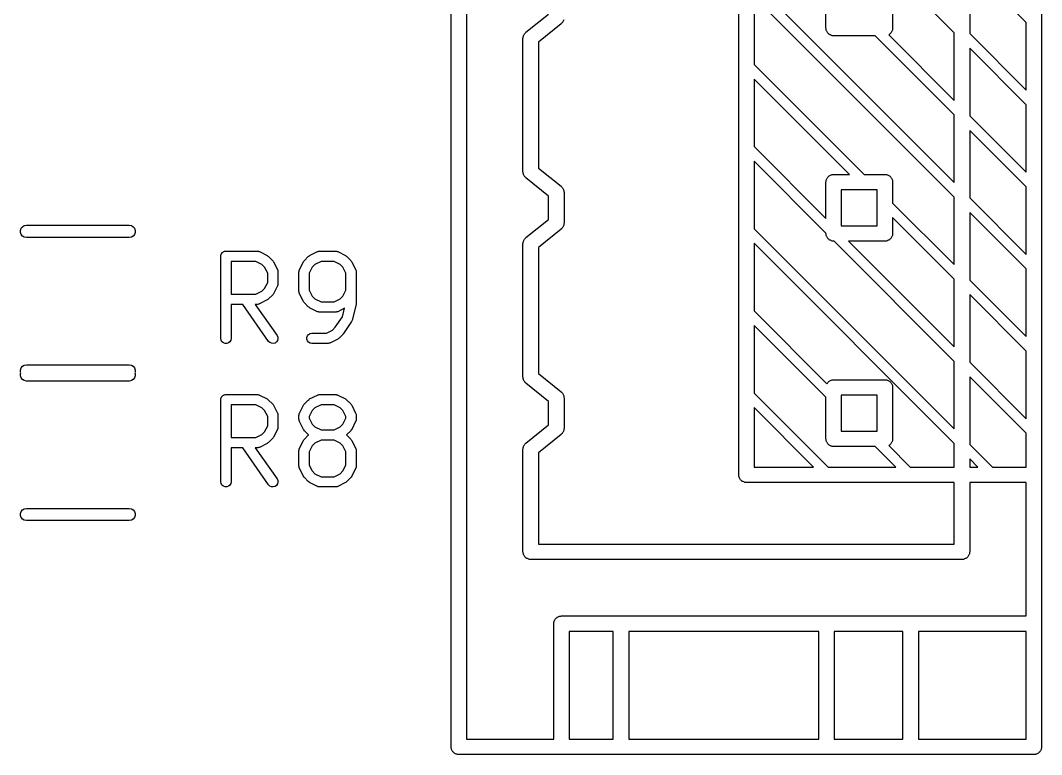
# Model space of a CAD drawing. Extents: x 101.3 to 133.5, y -168.4 to -100.4.
# Drawn here: x 117.11 to 127.05, y -154.33 to -147.18 of the extents above; entities that cross this region are included whole.
import ezdxf

# ---------------------------------------------------------------- set-up
doc = ezdxf.new("R2010")
doc.units = 0
doc.header["$MEASUREMENT"] = 0
doc.layers.add('BLACK', color=7, linetype='CONTINUOUS')

msp = doc.modelspace()

# ---------------------------------------------------------------- linework, layer by layer
at = {"layer": 'Black'}
for p, q in [((121.301, -154.251), (121.301, -139.751)), ((121.451, -139.826), (121.451, -154.176)), ((127.051, -140.951), (127.051, -154.251)), ((124.102, -151.601), (124.102, -142.401)), ((126.201, -147.297), (124.251, -145.347)), ((126.901, -147.197), (126.351, -146.647)), ((126.351, -146.647), (126.351, -147.305)), ((125.601, -146.751), (125.601, -147.251)), ((124.251, -146.805), (126.201, -148.755)), ((124.951, -147.251), (124.951, -146.847)), ((126.201, -148.897), (124.251, -146.947)), ((124.251, -146.947), (124.251, -147.605)), ((122.03, -147.292), (122.251, -147.115)), ((122.373, -147.21), (122.151, -147.387)), ((122.378, -147.204), (122.373, -147.21)), ((122.384, -147.199), (122.378, -147.204)), ((122.387, -147.194), (122.384, -147.199)), ((122.391, -147.19), (122.387, -147.194)), ((122.393, -147.183), (122.391, -147.19)), ((122.397, -147.177), (122.393, -147.183)), ((122.398, -147.171), (122.397, -147.177)), ((124.953, -147.257), (124.951, -147.251)), ((125.601, -147.251), (125.6, -147.257)), ((126.901, -147.855), (126.901, -147.197)), ((122.001, -147.351), (122.003, -147.344)), ((122.001, -148.651), (122.001, -147.351)), ((122.003, -147.336), (122.005, -147.331)), ((122.003, -147.344), (122.003, -147.336)), ((122.005, -147.331), (122.006, -147.325)), ((122.006, -147.325), (122.01, -147.319)), ((122.01, -147.319), (122.012, -147.312)), ((122.012, -147.312), (122.016, -147.308)), ((122.016, -147.308), (122.019, -147.303)), ((122.019, -147.303), (122.025, -147.298)), ((122.025, -147.298), (122.03, -147.292)), ((124.953, -147.264), (124.953, -147.257)), ((124.955, -147.27), (124.953, -147.264)), ((124.956, -147.277), (124.955, -147.27)), ((124.959, -147.282), (124.956, -147.277)), ((124.962, -147.288), (124.959, -147.282)), ((124.966, -147.294), (124.962, -147.288)), ((124.969, -147.299), (124.966, -147.294)), ((124.974, -147.303), (124.969, -147.299)), ((124.978, -147.308), (124.974, -147.303)), ((124.984, -147.312), (124.978, -147.308)), ((124.989, -147.316), (124.984, -147.312)), ((124.995, -147.318), (124.989, -147.316)), ((125.001, -147.321), (124.995, -147.318)), ((125.007, -147.323), (125.001, -147.321)), ((125.013, -147.325), (125.007, -147.323)), ((125.02, -147.325), (125.013, -147.325)), ((125.026, -147.326), (125.02, -147.325)), ((125.431, -147.326), (125.026, -147.326)), ((126.201, -148.097), (125.431, -147.326)), ((125.564, -147.316), (125.563, -147.316)), ((125.563, -147.316), (126.201, -147.955)), ((125.569, -147.312), (125.564, -147.316)), ((125.575, -147.308), (125.569, -147.312)), ((125.579, -147.303), (125.575, -147.308)), ((125.584, -147.299), (125.579, -147.303)), ((125.587, -147.294), (125.584, -147.299)), ((125.591, -147.288), (125.587, -147.294)), ((125.594, -147.282), (125.591, -147.288)), ((125.597, -147.277), (125.594, -147.282)), ((125.598, -147.27), (125.597, -147.277)), ((125.6, -147.264), (125.598, -147.27)), ((125.6, -147.257), (125.6, -147.264)), ((126.201, -147.955), (126.201, -147.297)), ((126.351, -147.305), (126.901, -147.855)), ((122.151, -147.387), (122.151, -148.615)), ((126.901, -147.997), (126.351, -147.447)), ((126.351, -147.447), (126.351, -148.105)), ((124.251, -147.605), (125.322, -148.676)), ((125.181, -148.676), (124.251, -147.747)), ((124.251, -147.747), (124.251, -148.405)), ((126.901, -148.655), (126.901, -147.997)), ((126.201, -148.755), (126.201, -148.097)), ((126.351, -148.105), (126.901, -148.655)), ((126.901, -148.797), (126.351, -148.247)), ((126.351, -148.247), (126.351, -148.905)), ((124.251, -148.405), (124.951, -149.105)), ((124.951, -149.247), (124.251, -148.547)), ((124.251, -148.547), (124.251, -149.205)), ((122.151, -148.615), (122.373, -148.792)), ((122.003, -148.658), (122.001, -148.651)), ((122.003, -148.666), (122.003, -148.658)), ((122.005, -148.671), (122.003, -148.666)), ((122.006, -148.677), (122.005, -148.671)), ((122.01, -148.683), (122.006, -148.677)), ((122.012, -148.69), (122.01, -148.683)), ((122.016, -148.694), (122.012, -148.69)), ((122.019, -148.699), (122.016, -148.694)), ((122.025, -148.704), (122.019, -148.699)), ((122.03, -148.71), (122.025, -148.704)), ((122.251, -148.887), (122.03, -148.71)), ((124.951, -148.751), (124.953, -148.745)), ((124.953, -148.738), (124.955, -148.732)), ((124.953, -148.745), (124.953, -148.738)), ((124.955, -148.732), (124.956, -148.725)), ((124.956, -148.725), (124.959, -148.72)), ((124.959, -148.72), (124.962, -148.713)), ((124.962, -148.713), (124.966, -148.708)), ((124.966, -148.708), (124.969, -148.703)), ((124.969, -148.703), (124.974, -148.699)), ((124.974, -148.699), (124.978, -148.694)), ((124.978, -148.694), (124.984, -148.69)), ((124.984, -148.69), (124.989, -148.686)), ((124.989, -148.686), (124.995, -148.684)), ((124.995, -148.684), (125.001, -148.681)), ((125.001, -148.681), (125.007, -148.679)), ((125.007, -148.679), (125.013, -148.677)), ((125.013, -148.677), (125.02, -148.677)), ((125.02, -148.677), (125.026, -148.676)), ((125.026, -148.676), (125.181, -148.676)), ((125.322, -148.676), (125.526, -148.676)), ((125.526, -148.676), (125.533, -148.677)), ((125.533, -148.677), (125.54, -148.677)), ((125.54, -148.677), (125.546, -148.679)), ((125.546, -148.679), (125.552, -148.681)), ((125.552, -148.681), (125.558, -148.684)), ((125.558, -148.684), (125.564, -148.686)), ((125.564, -148.686), (125.569, -148.69)), ((125.569, -148.69), (125.575, -148.694)), ((125.575, -148.694), (125.579, -148.699)), ((125.579, -148.699), (125.584, -148.703)), ((125.584, -148.703), (125.587, -148.708)), ((125.587, -148.708), (125.591, -148.713)), ((125.591, -148.713), (125.594, -148.72)), ((125.594, -148.72), (125.597, -148.725)), ((125.597, -148.725), (125.598, -148.732)), ((125.598, -148.732), (125.6, -148.738)), ((125.6, -148.738), (125.6, -148.745)), ((125.6, -148.745), (125.601, -148.751)), ((122.373, -148.792), (122.378, -148.798)), ((122.378, -148.798), (122.384, -148.803)), ((122.384, -148.803), (122.387, -148.808)), ((122.387, -148.808), (122.391, -148.812)), ((122.391, -148.812), (122.393, -148.819)), ((122.393, -148.819), (122.397, -148.825)), ((122.397, -148.825), (122.398, -148.831)), ((122.398, -148.831), (122.4, -148.836)), ((122.4, -148.836), (122.4, -148.844)), ((122.4, -148.844), (122.401, -148.851)), ((124.951, -149.105), (124.951, -148.751)), ((125.101, -148.826), (125.101, -149.176)), ((125.451, -148.826), (125.101, -148.826)), ((125.451, -149.176), (125.451, -148.826)), ((125.601, -148.751), (125.601, -148.955)), ((126.901, -149.455), (126.901, -148.797)), ((122.251, -149.115), (122.251, -148.887)), ((122.401, -148.851), (122.401, -149.151)), ((126.201, -149.555), (126.201, -148.897)), ((126.351, -148.905), (126.901, -149.455)), ((125.601, -148.955), (126.201, -149.555)), ((122.03, -149.292), (122.251, -149.115)), ((126.201, -149.697), (125.601, -149.097)), ((125.601, -149.097), (125.601, -149.251)), ((126.901, -149.597), (126.351, -149.047)), ((126.351, -149.047), (126.351, -149.705)), ((117.108, -149.221), (117.115, -149.201)), ((117.108, -149.241), (117.108, -149.221)), ((117.115, -149.261), (117.108, -149.241)), ((117.115, -149.201), (117.128, -149.185)), ((117.128, -149.185), (117.146, -149.175)), ((117.146, -149.175), (117.167, -149.171)), ((117.167, -149.171), (118.167, -149.171)), ((118.167, -149.171), (118.188, -149.175)), ((118.188, -149.175), (118.206, -149.185)), ((118.206, -149.185), (118.219, -149.201)), ((118.219, -149.201), (118.226, -149.221)), ((118.226, -149.241), (118.219, -149.261)), ((118.226, -149.221), (118.226, -149.241)), ((122.373, -149.21), (122.151, -149.387)), ((122.378, -149.204), (122.373, -149.21)), ((122.384, -149.199), (122.378, -149.204)), ((122.387, -149.194), (122.384, -149.199)), ((122.391, -149.19), (122.387, -149.194)), ((122.393, -149.183), (122.391, -149.19)), ((122.397, -149.177), (122.393, -149.183)), ((122.398, -149.171), (122.397, -149.177)), ((122.4, -149.166), (122.398, -149.171)), ((122.401, -149.151), (122.4, -149.158)), ((122.4, -149.158), (122.4, -149.166)), ((124.251, -149.205), (126.201, -151.155)), ((125.101, -149.176), (125.451, -149.176)), ((117.128, -149.277), (117.115, -149.261)), ((117.146, -149.287), (117.128, -149.277)), ((117.167, -149.291), (117.146, -149.287)), ((118.167, -149.291), (117.167, -149.291)), ((118.188, -149.287), (118.167, -149.291)), ((118.206, -149.277), (118.188, -149.287)), ((118.219, -149.261), (118.206, -149.277)), ((122.003, -149.336), (122.005, -149.331)), ((122.003, -149.344), (122.003, -149.336)), ((122.005, -149.331), (122.006, -149.325)), ((122.006, -149.325), (122.01, -149.319)), ((122.01, -149.319), (122.012, -149.312)), ((122.012, -149.312), (122.016, -149.308)), ((122.016, -149.308), (122.019, -149.303)), ((122.019, -149.303), (122.025, -149.298)), ((122.025, -149.298), (122.03, -149.292)), ((124.951, -149.251), (124.951, -149.247)), ((124.953, -149.257), (124.951, -149.251)), ((124.953, -149.264), (124.953, -149.257)), ((124.955, -149.27), (124.953, -149.264)), ((124.956, -149.277), (124.955, -149.27)), ((124.959, -149.282), (124.956, -149.277)), ((124.962, -149.288), (124.959, -149.282)), ((124.966, -149.294), (124.962, -149.288)), ((124.969, -149.299), (124.966, -149.294)), ((124.974, -149.303), (124.969, -149.299)), ((124.978, -149.308), (124.974, -149.303)), ((124.984, -149.312), (124.978, -149.308)), ((124.989, -149.316), (124.984, -149.312)), ((124.995, -149.318), (124.989, -149.316)), ((125.001, -149.321), (124.995, -149.318)), ((125.007, -149.323), (125.001, -149.321)), ((125.013, -149.325), (125.007, -149.323)), ((125.02, -149.325), (125.013, -149.325)), ((125.026, -149.326), (125.02, -149.325)), ((125.031, -149.326), (125.026, -149.326)), ((126.201, -150.497), (125.031, -149.326)), ((125.526, -149.326), (125.172, -149.326)), ((125.172, -149.326), (126.201, -150.355)), ((125.533, -149.325), (125.526, -149.326)), ((125.54, -149.325), (125.533, -149.325)), ((125.546, -149.323), (125.54, -149.325)), ((125.552, -149.321), (125.546, -149.323)), ((125.558, -149.318), (125.552, -149.321)), ((125.564, -149.316), (125.558, -149.318)), ((125.569, -149.312), (125.564, -149.316)), ((125.575, -149.308), (125.569, -149.312)), ((125.579, -149.303), (125.575, -149.308)), ((125.584, -149.299), (125.579, -149.303)), ((125.587, -149.294), (125.584, -149.299)), ((125.591, -149.288), (125.587, -149.294)), ((125.594, -149.282), (125.591, -149.288)), ((125.597, -149.277), (125.594, -149.282)), ((125.598, -149.27), (125.597, -149.277)), ((125.6, -149.264), (125.598, -149.27)), ((125.601, -149.251), (125.6, -149.257)), ((125.6, -149.257), (125.6, -149.264)), ((119.068, -149.445), (119.07, -149.441)), ((119.07, -149.441), (119.074, -149.438)), ((119.074, -149.438), (119.076, -149.435)), ((119.076, -149.435), (119.08, -149.432)), ((119.08, -149.432), (119.084, -149.43)), ((119.084, -149.43), (119.088, -149.428)), ((119.088, -149.428), (119.091, -149.426)), ((119.091, -149.426), (119.096, -149.425)), ((119.096, -149.425), (119.1, -149.424)), ((119.1, -149.424), (119.104, -149.424)), ((119.104, -149.424), (119.109, -149.423)), ((119.109, -149.423), (119.413, -149.423)), ((119.413, -149.423), (119.416, -149.423)), ((119.416, -149.423), (119.419, -149.423)), ((119.419, -149.423), (119.425, -149.425)), ((119.425, -149.425), (119.43, -149.426)), ((119.43, -149.426), (119.433, -149.427)), ((119.433, -149.427), (119.436, -149.428)), ((119.436, -149.428), (119.512, -149.466)), ((119.924, -149.466), (120, -149.428)), ((120, -149.428), (120.003, -149.427)), ((120.003, -149.427), (120.006, -149.426)), ((120.006, -149.426), (120.011, -149.425)), ((120.011, -149.425), (120.017, -149.423)), ((120.017, -149.423), (120.02, -149.423)), ((120.02, -149.423), (120.023, -149.423)), ((120.023, -149.423), (120.175, -149.423)), ((120.175, -149.423), (120.178, -149.423)), ((120.178, -149.423), (120.181, -149.423)), ((120.181, -149.423), (120.187, -149.425)), ((120.187, -149.425), (120.192, -149.426)), ((120.192, -149.426), (120.195, -149.427)), ((120.195, -149.427), (120.198, -149.428)), ((120.198, -149.428), (120.274, -149.466)), ((122.001, -149.351), (122.003, -149.344)), ((122.001, -150.651), (122.001, -149.351)), ((122.151, -149.387), (122.151, -150.615)), ((126.201, -151.297), (124.251, -149.347)), ((124.251, -149.347), (124.251, -150.005)), ((119.059, -149.464), (119.061, -149.46)), ((119.059, -149.469), (119.059, -149.464)), ((119.059, -149.473), (119.059, -149.469)), ((119.059, -150.273), (119.059, -149.473)), ((119.061, -149.46), (119.062, -149.456)), ((119.062, -149.456), (119.064, -149.452)), ((119.064, -149.452), (119.065, -149.448)), ((119.065, -149.448), (119.068, -149.445)), ((119.159, -149.523), (119.159, -149.842)), ((119.401, -149.523), (119.159, -149.523)), ((119.46, -149.552), (119.401, -149.523)), ((119.512, -149.466), (119.518, -149.471)), ((119.518, -149.471), (119.525, -149.476)), ((119.525, -149.476), (119.563, -149.514)), ((119.563, -149.514), (119.568, -149.52)), ((119.568, -149.52), (119.572, -149.527)), ((119.572, -149.527), (119.61, -149.603)), ((119.826, -149.603), (119.864, -149.527)), ((119.864, -149.527), (119.869, -149.52)), ((119.869, -149.52), (119.873, -149.514)), ((119.873, -149.514), (119.911, -149.476)), ((119.911, -149.476), (119.918, -149.471)), ((119.918, -149.471), (119.924, -149.466)), ((120.035, -149.523), (119.976, -149.552)), ((120.163, -149.523), (120.035, -149.523)), ((120.222, -149.552), (120.163, -149.523)), ((120.274, -149.466), (120.28, -149.471)), ((120.28, -149.471), (120.287, -149.476)), ((120.287, -149.476), (120.325, -149.514)), ((120.325, -149.514), (120.329, -149.52)), ((120.329, -149.52), (120.334, -149.527)), ((120.334, -149.527), (120.372, -149.603)), ((119.486, -149.579), (119.46, -149.552)), ((119.516, -149.637), (119.486, -149.579)), ((119.516, -149.728), (119.516, -149.637)), ((119.61, -149.603), (119.611, -149.606)), ((119.611, -149.606), (119.613, -149.608)), ((119.613, -149.608), (119.614, -149.614)), ((119.614, -149.614), (119.615, -149.62)), ((119.615, -149.62), (119.615, -149.622)), ((119.615, -149.622), (119.616, -149.625)), ((119.616, -149.625), (119.616, -149.74)), ((119.82, -149.625), (119.821, -149.622)), ((119.82, -149.816), (119.82, -149.625)), ((119.821, -149.62), (119.822, -149.614)), ((119.821, -149.622), (119.821, -149.62)), ((119.822, -149.614), (119.823, -149.608)), ((119.823, -149.608), (119.825, -149.606)), ((119.825, -149.606), (119.826, -149.603)), ((119.95, -149.579), (119.92, -149.637)), ((119.92, -149.637), (119.92, -149.804)), ((119.976, -149.552), (119.95, -149.579)), ((120.248, -149.579), (120.222, -149.552)), ((120.278, -149.637), (120.248, -149.579)), ((120.278, -149.804), (120.278, -149.637)), ((120.372, -149.603), (120.373, -149.606)), ((120.373, -149.606), (120.375, -149.608)), ((120.375, -149.608), (120.376, -149.614)), ((120.376, -149.614), (120.377, -149.62)), ((120.377, -149.62), (120.377, -149.622)), ((120.377, -149.622), (120.378, -149.625)), ((120.378, -149.625), (120.378, -149.93)), ((126.901, -150.255), (126.901, -149.597)), ((119.486, -149.786), (119.516, -149.728)), ((119.616, -149.74), (119.615, -149.742)), ((126.201, -150.355), (126.201, -149.697)), ((126.351, -149.705), (126.901, -150.255)), ((119.401, -149.842), (119.46, -149.813)), ((119.46, -149.813), (119.486, -149.786)), ((119.572, -149.838), (119.568, -149.845)), ((119.61, -149.762), (119.572, -149.838)), ((119.611, -149.759), (119.61, -149.762)), ((119.613, -149.757), (119.611, -149.759)), ((119.614, -149.751), (119.613, -149.757)), ((119.615, -149.745), (119.614, -149.751)), ((119.615, -149.742), (119.615, -149.745)), ((119.821, -149.819), (119.82, -149.816)), ((119.821, -149.821), (119.821, -149.819)), ((119.822, -149.827), (119.821, -149.821)), ((119.823, -149.833), (119.822, -149.827)), ((119.825, -149.835), (119.823, -149.833)), ((119.826, -149.838), (119.825, -149.835)), ((119.864, -149.914), (119.826, -149.838)), ((119.92, -149.804), (119.95, -149.862)), ((120.248, -149.862), (120.278, -149.804)), ((119.159, -149.842), (119.401, -149.842)), ((119.425, -149.94), (119.419, -149.942)), ((119.43, -149.939), (119.425, -149.94)), ((119.433, -149.937), (119.43, -149.939)), ((119.436, -149.937), (119.433, -149.937)), ((119.512, -149.899), (119.436, -149.937)), ((119.518, -149.894), (119.512, -149.899)), ((119.525, -149.889), (119.518, -149.894)), ((119.563, -149.851), (119.525, -149.889)), ((119.568, -149.845), (119.563, -149.851)), ((119.869, -149.921), (119.864, -149.914)), ((119.873, -149.927), (119.869, -149.921)), ((119.911, -149.965), (119.873, -149.927)), ((119.95, -149.862), (119.976, -149.889)), ((119.976, -149.889), (120.035, -149.918)), ((120.035, -149.918), (120.163, -149.918)), ((120.163, -149.918), (120.222, -149.889)), ((120.222, -149.889), (120.248, -149.862)), ((120.377, -149.936), (120.376, -149.942)), ((120.378, -149.93), (120.377, -149.936)), ((126.901, -150.397), (126.351, -149.847)), ((126.351, -149.847), (126.351, -150.505)), ((119.273, -149.942), (119.159, -149.942)), ((119.159, -149.942), (119.159, -150.273)), ((119.525, -150.302), (119.273, -149.942)), ((119.413, -149.942), (119.395, -149.942)), ((119.395, -149.942), (119.607, -150.244)), ((119.416, -149.941), (119.413, -149.942)), ((119.419, -149.942), (119.416, -149.941)), ((119.918, -149.97), (119.911, -149.965)), ((119.924, -149.975), (119.918, -149.97)), ((120, -150.013), (119.924, -149.975)), ((120.003, -150.014), (120, -150.013)), ((120.006, -150.015), (120.003, -150.014)), ((120.011, -150.016), (120.006, -150.015)), ((120.017, -150.018), (120.011, -150.016)), ((120.02, -150.018), (120.017, -150.018)), ((120.023, -150.018), (120.02, -150.018)), ((120.175, -150.018), (120.023, -150.018)), ((120.178, -150.018), (120.175, -150.018)), ((120.181, -150.018), (120.178, -150.018)), ((120.187, -150.016), (120.181, -150.018)), ((120.192, -150.015), (120.187, -150.016)), ((120.195, -150.014), (120.192, -150.015)), ((120.198, -150.013), (120.195, -150.014)), ((120.264, -149.98), (120.198, -150.013)), ((120.243, -150.062), (120.264, -149.98)), ((120.376, -149.942), (120.338, -150.095)), ((124.251, -150.005), (124.961, -150.715)), ((120.174, -150.165), (120.243, -150.062)), ((120.331, -150.11), (120.255, -150.224)), ((120.334, -150.102), (120.331, -150.11)), ((120.338, -150.095), (120.334, -150.102)), ((119.903, -150.248), (119.914, -150.235)), ((119.914, -150.235), (119.93, -150.226)), ((119.93, -150.226), (119.947, -150.223)), ((119.947, -150.223), (120.087, -150.223)), ((120.087, -150.223), (120.146, -150.194)), ((120.146, -150.194), (120.174, -150.165)), ((120.249, -150.232), (120.211, -150.27)), ((120.251, -150.228), (120.249, -150.232)), ((120.255, -150.224), (120.251, -150.228)), ((124.951, -150.847), (124.251, -150.147)), ((124.251, -150.147), (124.251, -150.805)), ((119.062, -150.29), (119.059, -150.273)), ((119.07, -150.305), (119.062, -150.29)), ((119.084, -150.316), (119.07, -150.305)), ((119.1, -150.322), (119.084, -150.316)), ((119.117, -150.322), (119.1, -150.322)), ((119.134, -150.316), (119.117, -150.322)), ((119.147, -150.305), (119.134, -150.316)), ((119.156, -150.29), (119.147, -150.305)), ((119.159, -150.273), (119.156, -150.29)), ((119.537, -150.314), (119.525, -150.302)), ((119.553, -150.321), (119.537, -150.314)), ((119.57, -150.323), (119.553, -150.321)), ((119.587, -150.318), (119.57, -150.323)), ((119.601, -150.308), (119.587, -150.318)), ((119.611, -150.294), (119.601, -150.308)), ((119.607, -150.244), (119.614, -150.26)), ((119.615, -150.277), (119.611, -150.294)), ((119.614, -150.26), (119.615, -150.277)), ((119.897, -150.264), (119.903, -150.248)), ((119.897, -150.282), (119.897, -150.264)), ((119.903, -150.298), (119.897, -150.282)), ((119.914, -150.311), (119.903, -150.298)), ((119.93, -150.32), (119.914, -150.311)), ((119.947, -150.323), (119.93, -150.32)), ((120.099, -150.323), (119.947, -150.323)), ((120.102, -150.322), (120.099, -150.323)), ((120.105, -150.323), (120.102, -150.322)), ((120.11, -150.321), (120.105, -150.323)), ((120.116, -150.32), (120.11, -150.321)), ((120.119, -150.318), (120.116, -150.32)), ((120.121, -150.318), (120.119, -150.318)), ((120.198, -150.28), (120.121, -150.318)), ((120.204, -150.275), (120.198, -150.28)), ((120.211, -150.27), (120.204, -150.275)), ((126.901, -151.055), (126.901, -150.397)), ((117.128, -150.545), (117.146, -150.535)), ((117.146, -150.535), (117.167, -150.531)), ((117.167, -150.531), (118.167, -150.531)), ((118.167, -150.531), (118.188, -150.535)), ((118.188, -150.535), (118.206, -150.545)), ((126.201, -151.155), (126.201, -150.497)), ((126.351, -150.505), (126.901, -151.055)), ((117.108, -150.581), (117.115, -150.561)), ((117.108, -150.601), (117.108, -150.581)), ((117.111, -150.609), (117.108, -150.601)), ((117.108, -150.618), (117.111, -150.609)), ((117.108, -150.638), (117.108, -150.618)), ((117.115, -150.561), (117.128, -150.545)), ((118.206, -150.545), (118.219, -150.561)), ((118.219, -150.561), (118.226, -150.581)), ((118.226, -150.601), (118.223, -150.609)), ((118.223, -150.609), (118.226, -150.618)), ((118.226, -150.581), (118.226, -150.601)), ((118.226, -150.618), (118.226, -150.638)), ((122.151, -150.615), (122.373, -150.792)), ((117.115, -150.658), (117.108, -150.638)), ((117.128, -150.674), (117.115, -150.658)), ((117.146, -150.684), (117.128, -150.674)), ((117.167, -150.688), (117.146, -150.684)), ((118.167, -150.688), (117.167, -150.688)), ((118.188, -150.684), (118.167, -150.688)), ((118.206, -150.674), (118.188, -150.684)), ((118.219, -150.658), (118.206, -150.674)), ((118.226, -150.638), (118.219, -150.658)), ((122.003, -150.658), (122.001, -150.651)), ((122.003, -150.666), (122.003, -150.658)), ((122.005, -150.671), (122.003, -150.666)), ((122.006, -150.677), (122.005, -150.671)), ((122.01, -150.683), (122.006, -150.677)), ((122.012, -150.69), (122.01, -150.683)), ((122.016, -150.694), (122.012, -150.69)), ((122.019, -150.699), (122.016, -150.694)), ((122.025, -150.704), (122.019, -150.699)), ((122.03, -150.71), (122.025, -150.704)), ((122.251, -150.887), (122.03, -150.71)), ((124.961, -150.715), (124.962, -150.713)), ((124.962, -150.713), (124.966, -150.708)), ((124.966, -150.708), (124.969, -150.703)), ((124.969, -150.703), (124.974, -150.699)), ((124.974, -150.699), (124.978, -150.694)), ((124.978, -150.694), (124.984, -150.69)), ((124.984, -150.69), (124.989, -150.686)), ((124.989, -150.686), (124.995, -150.684)), ((124.995, -150.684), (125.001, -150.681)), ((125.001, -150.681), (125.007, -150.679)), ((125.007, -150.679), (125.013, -150.677)), ((125.013, -150.677), (125.02, -150.677)), ((125.02, -150.677), (125.026, -150.676)), ((125.026, -150.676), (125.526, -150.676)), ((125.526, -150.676), (125.533, -150.677)), ((125.533, -150.677), (125.54, -150.677)), ((125.54, -150.677), (125.546, -150.679)), ((125.546, -150.679), (125.552, -150.681)), ((125.552, -150.681), (125.558, -150.684)), ((125.558, -150.684), (125.564, -150.686)), ((125.564, -150.686), (125.569, -150.69)), ((125.569, -150.69), (125.575, -150.694)), ((125.575, -150.694), (125.579, -150.699)), ((125.579, -150.699), (125.584, -150.703)), ((125.584, -150.703), (125.587, -150.708)), ((125.587, -150.708), (125.591, -150.713)), ((125.591, -150.713), (125.594, -150.72)), ((125.594, -150.72), (125.597, -150.725)), ((125.597, -150.725), (125.598, -150.732)), ((125.598, -150.732), (125.6, -150.738)), ((126.901, -151.197), (126.351, -150.647)), ((126.351, -150.647), (126.351, -151.305)), ((119.07, -150.838), (119.074, -150.835)), ((119.074, -150.835), (119.076, -150.832)), ((119.076, -150.832), (119.08, -150.829)), ((119.08, -150.829), (119.084, -150.827)), ((119.084, -150.827), (119.088, -150.825)), ((119.088, -150.825), (119.091, -150.823)), ((119.091, -150.823), (119.096, -150.822)), ((119.096, -150.822), (119.1, -150.821)), ((119.1, -150.821), (119.104, -150.821)), ((119.104, -150.821), (119.109, -150.82)), ((119.109, -150.82), (119.413, -150.82)), ((119.413, -150.82), (119.416, -150.82)), ((119.416, -150.82), (119.419, -150.82)), ((119.419, -150.82), (119.425, -150.822)), ((119.425, -150.822), (119.43, -150.823)), ((119.43, -150.823), (119.433, -150.824)), ((119.433, -150.824), (119.436, -150.825)), ((119.436, -150.825), (119.512, -150.863)), ((119.924, -150.863), (120, -150.825)), ((120, -150.825), (120.003, -150.824)), ((120.003, -150.824), (120.006, -150.823)), ((120.006, -150.823), (120.011, -150.822)), ((120.011, -150.822), (120.017, -150.82)), ((120.017, -150.82), (120.02, -150.82)), ((120.02, -150.82), (120.023, -150.82)), ((120.023, -150.82), (120.175, -150.82)), ((120.175, -150.82), (120.178, -150.82)), ((120.178, -150.82), (120.181, -150.82)), ((120.181, -150.82), (120.187, -150.822)), ((120.187, -150.822), (120.192, -150.823)), ((120.192, -150.823), (120.195, -150.824)), ((120.195, -150.824), (120.198, -150.825)), ((120.198, -150.825), (120.274, -150.863)), ((122.373, -150.792), (122.378, -150.798)), ((122.378, -150.798), (122.384, -150.803)), ((122.384, -150.803), (122.387, -150.808)), ((122.387, -150.808), (122.391, -150.812)), ((122.391, -150.812), (122.393, -150.819)), ((122.393, -150.819), (122.397, -150.825)), ((122.397, -150.825), (122.398, -150.831)), ((122.398, -150.831), (122.4, -150.836)), ((124.251, -150.805), (124.972, -151.526)), ((125.101, -150.826), (125.101, -151.176)), ((125.451, -150.826), (125.101, -150.826)), ((125.451, -151.176), (125.451, -150.826)), ((125.6, -150.738), (125.6, -150.745)), ((125.6, -150.745), (125.601, -150.751)), ((125.601, -150.751), (125.601, -151.251)), ((119.059, -150.861), (119.061, -150.857)), ((119.059, -150.866), (119.059, -150.861)), ((119.059, -150.87), (119.059, -150.866)), ((119.059, -151.67), (119.059, -150.87)), ((119.061, -150.857), (119.062, -150.853)), ((119.062, -150.853), (119.064, -150.849)), ((119.064, -150.849), (119.065, -150.845)), ((119.065, -150.845), (119.068, -150.842)), ((119.068, -150.842), (119.07, -150.838)), ((119.159, -150.92), (119.159, -151.239)), ((119.401, -150.92), (119.159, -150.92)), ((119.46, -150.949), (119.401, -150.92)), ((119.512, -150.863), (119.518, -150.868)), ((119.518, -150.868), (119.525, -150.873)), ((119.525, -150.873), (119.563, -150.911)), ((119.563, -150.911), (119.568, -150.917)), ((119.568, -150.917), (119.572, -150.924)), ((119.572, -150.924), (119.61, -151)), ((119.826, -151), (119.864, -150.924)), ((119.864, -150.924), (119.869, -150.917)), ((119.869, -150.917), (119.873, -150.911)), ((119.873, -150.911), (119.911, -150.873)), ((119.911, -150.873), (119.918, -150.868)), ((119.918, -150.868), (119.924, -150.863)), ((120.035, -150.92), (119.976, -150.949)), ((120.163, -150.92), (120.035, -150.92)), ((120.222, -150.949), (120.163, -150.92)), ((120.274, -150.863), (120.28, -150.868)), ((120.28, -150.868), (120.287, -150.873)), ((120.287, -150.873), (120.325, -150.911)), ((120.325, -150.911), (120.329, -150.917)), ((120.329, -150.917), (120.334, -150.924)), ((120.334, -150.924), (120.372, -151)), ((122.251, -151.115), (122.251, -150.887)), ((122.4, -150.836), (122.4, -150.844)), ((122.4, -150.844), (122.401, -150.851)), ((122.401, -150.851), (122.401, -151.151)), ((124.951, -151.251), (124.951, -150.847)), ((119.486, -150.976), (119.46, -150.949)), ((119.516, -151.034), (119.486, -150.976)), ((119.516, -151.125), (119.516, -151.034)), ((119.61, -151), (119.611, -151.003)), ((119.611, -151.003), (119.613, -151.005)), ((119.613, -151.005), (119.614, -151.011)), ((119.614, -151.011), (119.615, -151.017)), ((119.615, -151.017), (119.615, -151.019)), ((119.615, -151.019), (119.616, -151.022)), ((119.616, -151.022), (119.616, -151.137)), ((119.82, -151.022), (119.821, -151.019)), ((119.82, -151.06), (119.82, -151.022)), ((119.821, -151.017), (119.822, -151.011)), ((119.821, -151.019), (119.821, -151.017)), ((119.822, -151.011), (119.823, -151.005)), ((119.823, -151.005), (119.825, -151.003)), ((119.825, -151.003), (119.826, -151)), ((119.95, -150.976), (119.92, -151.034)), ((119.92, -151.034), (119.92, -151.049)), ((119.976, -150.949), (119.95, -150.976)), ((120.248, -150.976), (120.222, -150.949)), ((120.278, -151.034), (120.248, -150.976)), ((120.278, -151.049), (120.278, -151.034)), ((120.372, -151), (120.373, -151.003)), ((120.373, -151.003), (120.375, -151.005)), ((120.375, -151.005), (120.376, -151.011)), ((120.376, -151.011), (120.377, -151.017)), ((120.377, -151.017), (120.377, -151.019)), ((120.377, -151.019), (120.378, -151.022)), ((120.378, -151.022), (120.378, -151.06)), ((124.831, -151.526), (124.251, -150.947)), ((124.251, -150.947), (124.251, -151.526)), ((119.486, -151.183), (119.516, -151.125)), ((119.821, -151.063), (119.82, -151.06)), ((119.821, -151.066), (119.821, -151.063)), ((119.822, -151.072), (119.821, -151.066)), ((119.823, -151.077), (119.822, -151.072)), ((119.825, -151.08), (119.823, -151.077)), ((119.826, -151.083), (119.825, -151.08)), ((119.864, -151.159), (119.826, -151.083)), ((119.92, -151.049), (119.95, -151.107)), ((119.95, -151.107), (119.976, -151.134)), ((120.222, -151.134), (120.248, -151.107)), ((120.248, -151.107), (120.278, -151.049)), ((120.372, -151.083), (120.334, -151.159)), ((120.373, -151.08), (120.372, -151.083)), ((120.375, -151.077), (120.373, -151.08)), ((120.376, -151.072), (120.375, -151.077)), ((120.377, -151.066), (120.376, -151.072)), ((120.378, -151.06), (120.377, -151.063)), ((120.377, -151.063), (120.377, -151.066)), ((122.03, -151.292), (122.251, -151.115)), ((119.401, -151.239), (119.46, -151.21)), ((119.46, -151.21), (119.486, -151.183)), ((119.61, -151.159), (119.572, -151.235)), ((119.611, -151.156), (119.61, -151.159)), ((119.613, -151.154), (119.611, -151.156)), ((119.614, -151.148), (119.613, -151.154)), ((119.615, -151.142), (119.614, -151.148)), ((119.616, -151.137), (119.615, -151.139)), ((119.615, -151.139), (119.615, -151.142)), ((119.869, -151.165), (119.864, -151.159)), ((119.873, -151.172), (119.869, -151.165)), ((119.911, -151.21), (119.873, -151.172)), ((119.873, -151.254), (119.911, -151.216)), ((119.915, -151.213), (119.911, -151.21)), ((119.911, -151.216), (119.915, -151.213)), ((119.976, -151.134), (120.035, -151.163)), ((120.035, -151.163), (120.163, -151.163)), ((120.163, -151.163), (120.222, -151.134)), ((120.287, -151.21), (120.283, -151.213)), ((120.283, -151.213), (120.287, -151.216)), ((120.325, -151.172), (120.287, -151.21)), ((120.287, -151.216), (120.325, -151.254)), ((120.329, -151.165), (120.325, -151.172)), ((120.334, -151.159), (120.329, -151.165)), ((122.373, -151.21), (122.151, -151.387)), ((122.378, -151.204), (122.373, -151.21)), ((122.384, -151.199), (122.378, -151.204)), ((122.387, -151.194), (122.384, -151.199)), ((122.391, -151.19), (122.387, -151.194)), ((122.393, -151.183), (122.391, -151.19)), ((122.397, -151.177), (122.393, -151.183)), ((122.398, -151.171), (122.397, -151.177)), ((122.4, -151.166), (122.398, -151.171)), ((122.401, -151.151), (122.4, -151.158)), ((122.4, -151.158), (122.4, -151.166)), ((125.101, -151.176), (125.451, -151.176)), ((126.901, -151.526), (126.901, -151.197)), ((119.159, -151.239), (119.401, -151.239)), ((119.512, -151.296), (119.436, -151.334)), ((119.518, -151.291), (119.512, -151.296)), ((119.525, -151.286), (119.518, -151.291)), ((119.563, -151.248), (119.525, -151.286)), ((119.568, -151.242), (119.563, -151.248)), ((119.572, -151.235), (119.568, -151.242)), ((119.826, -151.343), (119.864, -151.267)), ((119.864, -151.267), (119.869, -151.26)), ((119.869, -151.26), (119.873, -151.254)), ((119.95, -151.319), (119.92, -151.377)), ((119.976, -151.292), (119.95, -151.319)), ((120.035, -151.263), (119.976, -151.292)), ((120.163, -151.263), (120.035, -151.263)), ((120.222, -151.292), (120.163, -151.263)), ((120.248, -151.319), (120.222, -151.292)), ((120.278, -151.377), (120.248, -151.319)), ((120.325, -151.254), (120.329, -151.26)), ((120.329, -151.26), (120.334, -151.267)), ((120.334, -151.267), (120.372, -151.343)), ((122.003, -151.336), (122.005, -151.331)), ((122.005, -151.331), (122.006, -151.325)), ((122.006, -151.325), (122.01, -151.319)), ((122.01, -151.319), (122.012, -151.312)), ((122.012, -151.312), (122.016, -151.308)), ((122.016, -151.308), (122.019, -151.303)), ((122.019, -151.303), (122.025, -151.298)), ((122.025, -151.298), (122.03, -151.292)), ((124.953, -151.257), (124.951, -151.251)), ((124.953, -151.264), (124.953, -151.257)), ((124.955, -151.27), (124.953, -151.264)), ((124.956, -151.277), (124.955, -151.27)), ((124.959, -151.282), (124.956, -151.277)), ((124.962, -151.288), (124.959, -151.282)), ((124.966, -151.294), (124.962, -151.288)), ((124.969, -151.299), (124.966, -151.294)), ((124.974, -151.303), (124.969, -151.299)), ((124.978, -151.308), (124.974, -151.303)), ((124.984, -151.312), (124.978, -151.308)), ((124.989, -151.316), (124.984, -151.312)), ((124.995, -151.318), (124.989, -151.316)), ((125.001, -151.321), (124.995, -151.318)), ((125.007, -151.323), (125.001, -151.321)), ((125.013, -151.325), (125.007, -151.323)), ((125.02, -151.325), (125.013, -151.325)), ((125.026, -151.326), (125.02, -151.325)), ((125.431, -151.326), (125.026, -151.326)), ((125.631, -151.526), (125.431, -151.326)), ((125.564, -151.316), (125.563, -151.316)), ((125.563, -151.316), (125.772, -151.526)), ((125.569, -151.312), (125.564, -151.316)), ((125.575, -151.308), (125.569, -151.312)), ((125.579, -151.303), (125.575, -151.308)), ((125.584, -151.299), (125.579, -151.303)), ((125.587, -151.294), (125.584, -151.299)), ((125.591, -151.288), (125.587, -151.294)), ((125.594, -151.282), (125.591, -151.288)), ((125.597, -151.277), (125.594, -151.282)), ((125.598, -151.27), (125.597, -151.277)), ((125.6, -151.264), (125.598, -151.27)), ((125.601, -151.251), (125.6, -151.257)), ((125.6, -151.257), (125.6, -151.264)), ((126.201, -151.526), (126.201, -151.297)), ((126.351, -151.305), (126.572, -151.526)), ((119.273, -151.339), (119.159, -151.339)), ((119.159, -151.339), (119.159, -151.67)), ((119.525, -151.699), (119.273, -151.339)), ((119.413, -151.339), (119.395, -151.339)), ((119.395, -151.339), (119.607, -151.641)), ((119.416, -151.338), (119.413, -151.339)), ((119.419, -151.339), (119.416, -151.338)), ((119.425, -151.337), (119.419, -151.339)), ((119.43, -151.336), (119.425, -151.337)), ((119.433, -151.334), (119.43, -151.336)), ((119.436, -151.334), (119.433, -151.334)), ((119.82, -151.365), (119.821, -151.362)), ((119.82, -151.518), (119.82, -151.365)), ((119.821, -151.359), (119.822, -151.354)), ((119.821, -151.362), (119.821, -151.359)), ((119.822, -151.354), (119.823, -151.348)), ((119.823, -151.348), (119.825, -151.346)), ((119.825, -151.346), (119.826, -151.343)), ((119.92, -151.377), (119.92, -151.506)), ((120.278, -151.506), (120.278, -151.377)), ((120.372, -151.343), (120.373, -151.346)), ((120.373, -151.346), (120.375, -151.348)), ((120.375, -151.348), (120.376, -151.354)), ((120.376, -151.354), (120.377, -151.359)), ((120.377, -151.359), (120.377, -151.362)), ((120.377, -151.362), (120.378, -151.365)), ((120.378, -151.365), (120.378, -151.518)), ((122.001, -151.351), (122.003, -151.344)), ((122.001, -152.351), (122.001, -151.351)), ((122.003, -151.344), (122.003, -151.336)), ((122.151, -151.387), (122.151, -152.276)), ((119.821, -151.52), (119.82, -151.518)), ((119.821, -151.523), (119.821, -151.52)), ((119.822, -151.529), (119.821, -151.523)), ((119.823, -151.535), (119.822, -151.529)), ((119.92, -151.506), (119.95, -151.564)), ((120.248, -151.564), (120.278, -151.506)), ((120.376, -151.529), (120.375, -151.535)), ((120.377, -151.523), (120.376, -151.529)), ((120.378, -151.518), (120.377, -151.52)), ((120.377, -151.52), (120.377, -151.523)), ((124.251, -151.526), (124.831, -151.526)), ((124.972, -151.526), (125.631, -151.526)), ((125.772, -151.526), (126.201, -151.526)), ((126.431, -151.526), (126.351, -151.447)), ((126.351, -151.447), (126.351, -151.526)), ((126.351, -151.526), (126.431, -151.526)), ((126.572, -151.526), (126.901, -151.526)), ((119.825, -151.537), (119.823, -151.535)), ((119.826, -151.54), (119.825, -151.537)), ((119.864, -151.616), (119.826, -151.54)), ((119.869, -151.623), (119.864, -151.616)), ((119.873, -151.629), (119.869, -151.623)), ((119.911, -151.667), (119.873, -151.629)), ((119.95, -151.564), (119.976, -151.591)), ((119.976, -151.591), (120.035, -151.62)), ((120.035, -151.62), (120.163, -151.62)), ((120.163, -151.62), (120.222, -151.591)), ((120.222, -151.591), (120.248, -151.564)), ((120.325, -151.629), (120.287, -151.667)), ((120.329, -151.623), (120.325, -151.629)), ((120.334, -151.616), (120.329, -151.623)), ((120.372, -151.54), (120.334, -151.616)), ((120.373, -151.537), (120.372, -151.54)), ((120.375, -151.535), (120.373, -151.537)), ((124.103, -151.607), (124.102, -151.601)), ((124.103, -151.614), (124.103, -151.607)), ((124.105, -151.62), (124.103, -151.614)), ((124.106, -151.627), (124.105, -151.62)), ((124.109, -151.632), (124.106, -151.627)), ((119.062, -151.687), (119.059, -151.67)), ((119.07, -151.702), (119.062, -151.687)), ((119.084, -151.713), (119.07, -151.702)), ((119.1, -151.719), (119.084, -151.713)), ((119.117, -151.719), (119.1, -151.719)), ((119.134, -151.713), (119.117, -151.719)), ((119.147, -151.702), (119.134, -151.713)), ((119.156, -151.687), (119.147, -151.702)), ((119.159, -151.67), (119.156, -151.687)), ((119.537, -151.711), (119.525, -151.699)), ((119.553, -151.718), (119.537, -151.711)), ((119.57, -151.72), (119.553, -151.718)), ((119.587, -151.715), (119.57, -151.72)), ((119.601, -151.705), (119.587, -151.715)), ((119.611, -151.691), (119.601, -151.705)), ((119.607, -151.641), (119.614, -151.657)), ((119.615, -151.674), (119.611, -151.691)), ((119.614, -151.657), (119.615, -151.674)), ((119.918, -151.672), (119.911, -151.667)), ((119.924, -151.677), (119.918, -151.672)), ((120, -151.715), (119.924, -151.677)), ((120.003, -151.715), (120, -151.715)), ((120.006, -151.717), (120.003, -151.715)), ((120.011, -151.718), (120.006, -151.717)), ((120.017, -151.72), (120.011, -151.718)), ((120.02, -151.719), (120.017, -151.72)), ((120.023, -151.72), (120.02, -151.719)), ((120.175, -151.72), (120.023, -151.72)), ((120.178, -151.719), (120.175, -151.72)), ((120.181, -151.72), (120.178, -151.719)), ((120.187, -151.718), (120.181, -151.72)), ((120.192, -151.717), (120.187, -151.718)), ((120.195, -151.715), (120.192, -151.717)), ((120.198, -151.715), (120.195, -151.715)), ((120.274, -151.677), (120.198, -151.715)), ((120.28, -151.672), (120.274, -151.677)), ((120.287, -151.667), (120.28, -151.672)), ((124.112, -151.638), (124.109, -151.632)), ((124.116, -151.644), (124.112, -151.638)), ((124.119, -151.649), (124.116, -151.644)), ((124.124, -151.653), (124.119, -151.649)), ((124.128, -151.658), (124.124, -151.653)), ((124.134, -151.662), (124.128, -151.658)), ((124.139, -151.666), (124.134, -151.662)), ((124.145, -151.668), (124.139, -151.666)), ((124.151, -151.671), (124.145, -151.668)), ((124.157, -151.673), (124.151, -151.671)), ((124.163, -151.675), (124.157, -151.673)), ((124.17, -151.675), (124.163, -151.675)), ((124.176, -151.676), (124.17, -151.675)), ((126.201, -151.676), (124.176, -151.676)), ((126.201, -152.276), (126.201, -151.676)), ((126.901, -151.676), (126.351, -151.676)), ((126.351, -151.676), (126.351, -152.351)), ((126.901, -152.976), (126.901, -151.676)), ((117.146, -151.932), (117.167, -151.928)), ((117.167, -151.928), (118.167, -151.928)), ((118.167, -151.928), (118.188, -151.932)), ((117.108, -151.978), (117.115, -151.958)), ((117.108, -151.998), (117.108, -151.978)), ((117.115, -152.018), (117.108, -151.998)), ((117.115, -151.958), (117.128, -151.942)), ((117.128, -152.034), (117.115, -152.018)), ((117.128, -151.942), (117.146, -151.932)), ((118.188, -151.932), (118.206, -151.942)), ((118.206, -151.942), (118.219, -151.958)), ((118.219, -152.018), (118.206, -152.034)), ((118.219, -151.958), (118.226, -151.978)), ((118.226, -151.998), (118.219, -152.018)), ((118.226, -151.978), (118.226, -151.998)), ((117.146, -152.044), (117.128, -152.034)), ((117.167, -152.048), (117.146, -152.044)), ((118.167, -152.048), (117.167, -152.048)), ((118.188, -152.044), (118.167, -152.048)), ((118.206, -152.034), (118.188, -152.044)), ((122.151, -152.276), (126.201, -152.276)), ((122.003, -152.357), (122.001, -152.351)), ((122.003, -152.364), (122.003, -152.357)), ((122.005, -152.37), (122.003, -152.364)), ((122.006, -152.377), (122.005, -152.37)), ((122.009, -152.382), (122.006, -152.377)), ((122.012, -152.388), (122.009, -152.382)), ((122.016, -152.394), (122.012, -152.388)), ((122.019, -152.399), (122.016, -152.394)), ((122.024, -152.403), (122.019, -152.399)), ((122.028, -152.408), (122.024, -152.403)), ((122.034, -152.412), (122.028, -152.408)), ((122.039, -152.416), (122.034, -152.412)), ((122.045, -152.418), (122.039, -152.416)), ((122.051, -152.421), (122.045, -152.418)), ((122.057, -152.423), (122.051, -152.421)), ((122.063, -152.425), (122.057, -152.423)), ((122.07, -152.425), (122.063, -152.425)), ((122.076, -152.426), (122.07, -152.425)), ((126.276, -152.426), (122.076, -152.426)), ((126.283, -152.425), (126.276, -152.426)), ((126.29, -152.425), (126.283, -152.425)), ((126.296, -152.423), (126.29, -152.425)), ((126.302, -152.421), (126.296, -152.423)), ((126.308, -152.418), (126.302, -152.421)), ((126.314, -152.416), (126.308, -152.418)), ((126.319, -152.412), (126.314, -152.416)), ((126.325, -152.408), (126.319, -152.412)), ((126.329, -152.403), (126.325, -152.408)), ((126.334, -152.399), (126.329, -152.403)), ((126.337, -152.394), (126.334, -152.399)), ((126.341, -152.388), (126.337, -152.394)), ((126.344, -152.382), (126.341, -152.388)), ((126.347, -152.377), (126.344, -152.382)), ((126.348, -152.37), (126.347, -152.377)), ((126.35, -152.364), (126.348, -152.37)), ((126.351, -152.351), (126.35, -152.357)), ((126.35, -152.357), (126.35, -152.364)), ((122.306, -153.025), (122.309, -153.02)), ((122.309, -153.02), (122.312, -153.013)), ((122.312, -153.013), (122.316, -153.008)), ((122.316, -153.008), (122.319, -153.003)), ((122.319, -153.003), (122.324, -152.999)), ((122.324, -152.999), (122.328, -152.994)), ((122.328, -152.994), (122.334, -152.99)), ((122.334, -152.99), (122.339, -152.986)), ((122.339, -152.986), (122.345, -152.984)), ((122.345, -152.984), (122.351, -152.981)), ((122.351, -152.981), (122.357, -152.979)), ((122.357, -152.979), (122.363, -152.977)), ((122.363, -152.977), (122.37, -152.977)), ((122.37, -152.977), (122.376, -152.976)), ((122.376, -152.976), (126.901, -152.976)), ((122.301, -153.051), (122.303, -153.045)), ((122.301, -154.176), (122.301, -153.051)), ((122.303, -153.038), (122.305, -153.032)), ((122.303, -153.045), (122.303, -153.038)), ((122.305, -153.032), (122.306, -153.025)), ((122.451, -153.126), (122.451, -154.176)), ((122.881, -153.126), (122.451, -153.126)), ((122.881, -154.176), (122.881, -153.126)), ((123.031, -153.126), (123.031, -154.176)), ((124.881, -153.126), (123.031, -153.126)), ((124.881, -154.176), (124.881, -153.126)), ((125.031, -153.126), (125.031, -154.176)), ((125.701, -153.126), (125.031, -153.126)), ((125.701, -154.176), (125.701, -153.126)), ((125.851, -153.126), (125.851, -154.176)), ((126.901, -153.126), (125.851, -153.126)), ((126.901, -154.176), (126.901, -153.126)), ((121.451, -154.176), (122.301, -154.176)), ((122.451, -154.176), (122.881, -154.176)), ((123.031, -154.176), (124.881, -154.176)), ((125.031, -154.176), (125.701, -154.176)), ((125.851, -154.176), (126.901, -154.176)), ((121.303, -154.257), (121.301, -154.251)), ((121.303, -154.264), (121.303, -154.257)), ((121.305, -154.27), (121.303, -154.264)), ((121.306, -154.277), (121.305, -154.27)), ((121.309, -154.282), (121.306, -154.277)), ((121.312, -154.288), (121.309, -154.282)), ((121.316, -154.294), (121.312, -154.288)), ((121.319, -154.299), (121.316, -154.294)), ((121.324, -154.303), (121.319, -154.299)), ((121.328, -154.308), (121.324, -154.303)), ((121.334, -154.312), (121.328, -154.308)), ((121.339, -154.316), (121.334, -154.312)), ((127.019, -154.312), (127.014, -154.316)), ((127.025, -154.308), (127.019, -154.312)), ((127.029, -154.303), (127.025, -154.308)), ((127.034, -154.299), (127.029, -154.303)), ((127.037, -154.294), (127.034, -154.299)), ((127.041, -154.288), (127.037, -154.294)), ((127.044, -154.282), (127.041, -154.288)), ((127.047, -154.277), (127.044, -154.282)), ((127.048, -154.27), (127.047, -154.277)), ((127.05, -154.264), (127.048, -154.27)), ((127.051, -154.251), (127.05, -154.257)), ((127.05, -154.257), (127.05, -154.264)), ((121.345, -154.318), (121.339, -154.316)), ((121.351, -154.321), (121.345, -154.318)), ((121.357, -154.323), (121.351, -154.321)), ((121.363, -154.325), (121.357, -154.323)), ((121.37, -154.325), (121.363, -154.325)), ((121.376, -154.326), (121.37, -154.325)), ((126.976, -154.326), (121.376, -154.326)), ((126.983, -154.325), (126.976, -154.326)), ((126.99, -154.325), (126.983, -154.325)), ((126.996, -154.323), (126.99, -154.325)), ((127.002, -154.321), (126.996, -154.323)), ((127.008, -154.318), (127.002, -154.321)), ((127.014, -154.316), (127.008, -154.318))]:
    msp.add_line(p, q, dxfattribs=at)

doc.saveas('drawing.dxf')
